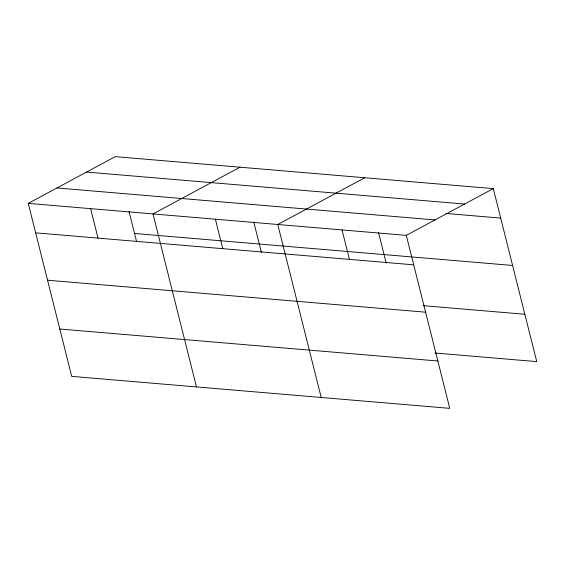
<?xml version="1.0" encoding="UTF-8"?>
<svg xmlns="http://www.w3.org/2000/svg" width="565" height="565" viewBox="0 0 565 565"><rect width="100%" height="100%" fill="white"/><g stroke="black" fill="none" stroke-linecap="round" stroke-linejoin="round"><path stroke-width="0.85" d="M28.25 203.379L406.299 235.358L449.754 408.354L71.706 376.375L28.25 203.379L115.246 156.646L493.294 188.625L536.75 361.621L435.135 353.026M239.998 167.198L153.009 213.93L196.465 386.933M364.757 177.749L277.761 224.482L321.217 397.485M406.299 235.358L493.294 188.625M86.537 172.064L464.585 204.043M445.983 213.464L500.696 218.09M56.959 187.954L435.008 219.933M134.541 233.479L512.596 265.458M35.651 232.844L413.707 264.823M423.242 305.665L524.85 314.26M47.552 280.212L425.6 312.191M59.805 329.014L437.861 360.993M378.536 232.589L386.206 263.142M342.03 229.92L349.431 259.392M253.777 222.038L261.454 252.59M215.385 219.206L222.787 248.678M129.018 211.487L136.476 241.184M90.626 208.655L98.028 238.119"/></g></svg>
